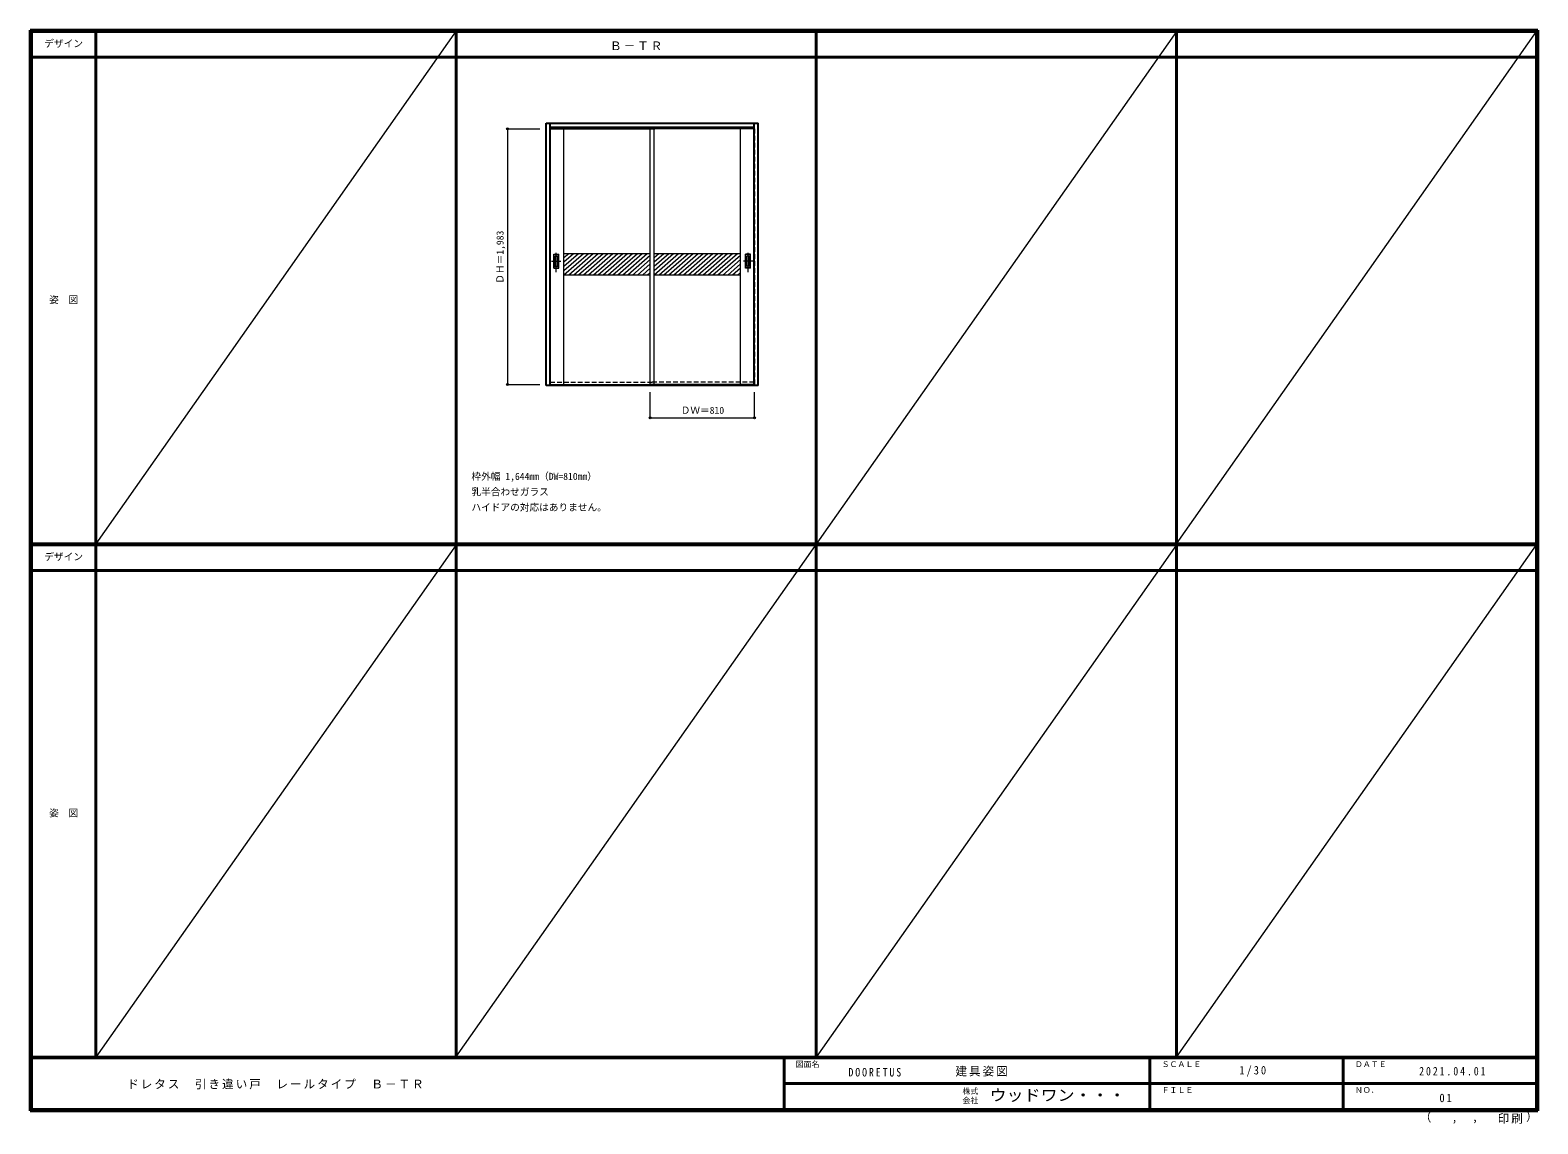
# Model space of a CAD drawing. Units: millimetres, scale not verified. Extents: x -6000 to 5700, y -4307 to 4175.
import ezdxf
from ezdxf.enums import TextEntityAlignment as Align

# ---------------------------------------------------------------- set-up
doc = ezdxf.new("R2010")
doc.units = ezdxf.units.MM
doc.header["$LTSCALE"] = 30
doc.header["$PDMODE"] = 32
doc.header["$PDSIZE"] = 15
doc.linetypes.add('CHAIN1', pattern=[8, 5, -1, 1, -1])
doc.linetypes.add('DASHED1', pattern=[1.8, 1.2, -0.6])
for name, color, linetype, lineweight in [('0-2_扉', 7, 'Continuous', 18), ('0-4_枠', 3, 'Continuous', 25), ('0-6_引手', 7, 'Continuous', 18), ('0-B_寸法', 7, 'Continuous', 9), ('0-C_ハッチ', 4, 'Continuous', 9), ('F-1_枠', 6, 'Continuous', 40), ('F-A_文字', 7, 'Continuous', 18)]:
    doc.layers.add(name, color=color, linetype=linetype, lineweight=lineweight)
doc.layers.add('0-A_文字', color=7, linetype='Continuous')
doc.styles.add('ＭＳ ゴシック', font='')
doc.styles.get('ＭＳ ゴシック').set_extended_font_data('MS Gothic')

msp = doc.modelspace()

# ---------------------------------------------------------------- linework, layer by layer
at = {"layer": '0-2_扉', "color": 4, "linetype": 'DASHED1', "lineweight": 9}
for p, q in [((-1968, 3409), (-1968, 1426)), ((-1965, 3409), (-1968, 3409)), ((-1966, 1426), (-1966, 3409)), ((-1188, 3409), (-1188, 3405)), ((-1188, 3409), (-1188, 3405)), ((-1158, 1426), (-1158, 3409)), ((-1158, 3409), (-1158, 3405)), ((-1158, 3409), (-1158, 3405)), ((-381, 3409), (-378, 3409)), ((-380, 1426), (-380, 3409)), ((-1968, 1426), (-1965, 1426))]:
    msp.add_line(p, q, dxfattribs=at)
at = {"layer": '0-2_扉'}
for p, q in [((-1965, 3409), (-1158, 3409)), ((-1858, 1426), (-1858, 3409)), ((-1188, 1426), (-1188, 3409)), ((-381, 3409), (-1188, 3409)), ((-1188, 1426), (-1188, 3409)), ((-1158, 1426), (-1158, 3409)), ((-1158, 1426), (-1158, 3409)), ((-488, 1426), (-488, 3409)), ((-1188, 2441), (-1858, 2441)), ((-488, 2441), (-1158, 2441)), ((-1188, 2276), (-1858, 2276)), ((-488, 2276), (-1158, 2276)), ((-1965, 1426), (-1158, 1426)), ((-381, 1426), (-1188, 1426))]:
    msp.add_line(p, q, dxfattribs=at)
at = {"layer": '0-2_扉', "linetype": 'DASHED1'}
for p, q in [((-1965, 1444), (-1158, 1444)), ((-381, 1444), (-1188, 1444))]:
    msp.add_line(p, q, dxfattribs=at)
at = {"layer": '0-2_扉', "color": 4, "linetype": 'DASHED1', "lineweight": 9}
msp.add_lwpolyline([(-378, 3409), (-378, 1426), (-381, 1426)], dxfattribs=at)
at = {"layer": '0-4_枠'}
for p, q in [((-1995, 1418), (-1995, 3453)), ((-1995, 3453), (-351, 3453)), ((-1965, 1418), (-1965, 3453)), ((-1965, 3423), (-381, 3423)), ((-381, 1426.54), (-381, 3453)), ((-351, 1418), (-351, 3453)), ((-1965, 1418), (-1995, 1418)), ((-381, 1421), (-1965, 1421)), ((-381, 1418), (-1965, 1418)), ((-381, 1426.2), (-381, 1426.54)), ((-381, 1418), (-381, 1426.2)), ((-351, 1418), (-381, 1418))]:
    msp.add_line(p, q, dxfattribs=at)
at = {"layer": '0-6_引手', "linetype": 'CHAIN1'}
for p, q in [((-1917, 2298.27), (-1917, 2469.12)), ((-429, 2298.27), (-429, 2469.12)), ((-1955.07, 2383.5), (-1882.56, 2383.5)), ((-390.93, 2383.5), (-463.44, 2383.5))]:
    msp.add_line(p, q, dxfattribs=at)
at = {"layer": '0-6_引手'}
for p, q in [((-1936, 2438.5), (-1898, 2438.5)), ((-1936, 2328.5), (-1936, 2438.5)), ((-1929.5, 2422.5), (-1904.5, 2422.5)), ((-1929.5, 2344.5), (-1929.5, 2422.5)), ((-1929.5, 2344.5), (-1904.5, 2344.5)), ((-1904.5, 2344.5), (-1904.5, 2422.5)), ((-1898, 2328.5), (-1898, 2438.5)), ((-410, 2438.5), (-448, 2438.5)), ((-448, 2328.5), (-448, 2438.5)), ((-416.5, 2422.5), (-441.5, 2422.5)), ((-441.5, 2344.5), (-441.5, 2422.5)), ((-416.5, 2344.5), (-441.5, 2344.5)), ((-416.5, 2344.5), (-416.5, 2422.5)), ((-410, 2328.5), (-410, 2438.5)), ((-1936, 2328.5), (-1898, 2328.5)), ((-410, 2328.5), (-448, 2328.5))]:
    msp.add_line(p, q, dxfattribs=at)
at = {"layer": '0-6_引手', "linetype": 'DASHED1'}
for p, q in [((-1901, 2332.5), (-1901, 2434.5)), ((-445, 2332.5), (-445, 2434.5)), ((-1933, 2332.5), (-1901, 2332.5)), ((-413, 2332.5), (-445, 2332.5))]:
    msp.add_line(p, q, dxfattribs=at)
for points in [[(-1933, 2332.5), (-1933, 2434.5), (-1901, 2434.5)], [(-413, 2332.5), (-413, 2434.5), (-445, 2434.5)]]:
    msp.add_lwpolyline(points, dxfattribs=at)
at = {"layer": '0-B_寸法', "color": 4}
for p, q in [((-2295, 3409), (-2045, 3409)), ((-2295, 3409), (-2295, 1426)), ((-2295, 1426), (-2045, 1426)), ((-1188, 1168), (-1188, 1368)), ((-378, 1168), (-378, 1368)), ((-1188, 1168), (-378, 1168))]:
    msp.add_line(p, q, dxfattribs=at)
at = {"layer": '0-B_寸法'}
for p in [(-2295, 3409), (-2295, 1426), (-1188, 1168), (-378, 1168)]:
    msp.add_point(p, dxfattribs=at)
at = {"layer": '0-C_ハッチ'}
for p, q in [((-1820.64, 2441), (-1858, 2408.46)), ((-1706.45, 2441), (-1858, 2309)), ((-1782.58, 2441), (-1858, 2375.31)), ((-1744.51, 2441), (-1858, 2342.16)), ((-1668.38, 2441), (-1857.83, 2276)), ((-1630.32, 2441), (-1819.76, 2276)), ((-1592.26, 2441), (-1781.7, 2276)), ((-1554.19, 2441), (-1743.64, 2276)), ((-1516.13, 2441), (-1705.57, 2276)), ((-1478.06, 2441), (-1667.51, 2276)), ((-1440, 2441), (-1629.44, 2276)), ((-1401.93, 2441), (-1591.38, 2276)), ((-1363.87, 2441), (-1553.31, 2276)), ((-1325.8, 2441), (-1515.25, 2276)), ((-1287.74, 2441), (-1477.18, 2276)), ((-1249.68, 2441), (-1439.12, 2276)), ((-1211.61, 2441), (-1401.06, 2276)), ((-1188, 2428.41), (-1362.99, 2276)), ((-1188, 2395.26), (-1324.93, 2276)), ((-1188, 2362.11), (-1286.86, 2276)), ((-1120.64, 2441), (-1158, 2408.46)), ((-1006.45, 2441), (-1158, 2309)), ((-1082.58, 2441), (-1158, 2375.31)), ((-1044.51, 2441), (-1158, 2342.16)), ((-968.38, 2441), (-1157.83, 2276)), ((-930.32, 2441), (-1119.76, 2276)), ((-892.26, 2441), (-1081.7, 2276)), ((-854.19, 2441), (-1043.64, 2276)), ((-816.13, 2441), (-1005.57, 2276)), ((-778.06, 2441), (-967.51, 2276)), ((-740, 2441), (-929.44, 2276)), ((-701.93, 2441), (-891.38, 2276)), ((-663.87, 2441), (-853.31, 2276)), ((-625.8, 2441), (-815.25, 2276)), ((-587.74, 2441), (-777.18, 2276)), ((-549.68, 2441), (-739.12, 2276)), ((-511.61, 2441), (-701.06, 2276)), ((-488, 2428.41), (-662.99, 2276)), ((-488, 2395.26), (-624.93, 2276)), ((-488, 2362.11), (-586.86, 2276)), ((-1188, 2328.95), (-1248.8, 2276)), ((-1188, 2295.8), (-1210.73, 2276)), ((-488, 2328.95), (-548.8, 2276)), ((-488, 2295.8), (-510.73, 2276))]:
    msp.add_line(p, q, dxfattribs=at)
at = {"layer": 'F-1_枠'}
for p, q in [((-6000, 4175), (5700, 4175)), ((-6000, 4175), (-6000, -4205)), ((-6000, 4170), (5700, 4170)), ((-6000, 4165), (5700, 4165)), ((-5995, 4175), (-5995, -4205)), ((-5990, 4175), (-5990, -4205)), ((-5490, 4175), (-5490, -3790)), ((-2695, -3790), (-2695, 4175)), ((100, -3790), (100, 4175)), ((2895, -3790), (2895, 4175)), ((5690, 4175), (5690, -4205)), ((5695, 4175), (5695, -4205)), ((5700, 4175), (5700, -4205)), ((-6000, 3965), (5700, 3965)), ((-6000, 190.5), (5700, 190.5)), ((-6000, 187.5), (5700, 187.5)), ((-6000, 184.5), (5700, 184.5)), ((-6000, -15.5), (5700, -15.5)), ((5700, -3790), (-6000, -3790)), ((5700, -3795), (-6000, -3795)), ((-150, -3795), (-150, -4195)), ((2690, -3795), (2690, -4195)), ((4190, -3795), (4190, -4195)), ((-150, -3995), (5690, -3995.01)), ((5700, -4195), (-6000, -4195)), ((5700, -4200), (-6000, -4200)), ((5700, -4205), (-6000, -4205))]:
    msp.add_line(p, q, dxfattribs=at)
at = {"layer": 'F-A_文字'}
for p, q in [((-2695, 4170), (-5490, 190.5)), ((2895, 4165), (-2699.22, -3790)), ((2895, 190.5), (5690, 4165)), ((-2695, 184.5), (-5490, -3790)), ((2895, 184.5), (100, -3790)), ((2895, -3790), (5690, 184.5))]:
    msp.add_line(p, q, dxfattribs=at)

# ---------------------------------------------------------------- texts
at = {"layer": '0-A_文字', "style": 'ＭＳ ゴシック'}
for s, p in [('乳半合わせガラス', (-2575, 550.5)), ('ハイドアの対応はありません。', (-2575, 430.5))]:
    msp.add_text(s, height=54.99, dxfattribs=at).set_placement(p, align=Align.BOTTOM_LEFT)
at = {"layer": '0-A_文字', "insert": (-1500, 4020), "char_height": 65.98, "attachment_point": 7, "style": 'ＭＳ ゴシック'}
msp.add_mtext('\\T1.17;Ｂ－ＴＲ', dxfattribs=at)
at = {"layer": '0-B_寸法', "style": 'ＭＳ ゴシック'}
msp.add_text('ＤＨ＝1,983', height=54.99, rotation=90, dxfattribs=at).set_placement((-2310, 2208.25), align=Align.BOTTOM_LEFT)
for s, p in [('ＤＷ＝810', (-951.75, 1183)), ('枠外幅 1,644mm（DW=810mm）', (-2575, 670.5))]:
    msp.add_text(s, height=54.99, dxfattribs=at).set_placement(p, align=Align.BOTTOM_LEFT)
at = {"layer": 'F-A_文字', "style": 'ＭＳ ゴシック'}
for s, height, p in [('デザイン', 54.99, (-5890, 4027.5)), ('姿\u3000図', 54.99, (-5852.5, 2040.25)), ('デザイン', 54.99, (-5890, 47)), ('姿\u3000図', 54.99, (-5852.5, -1940.25)), ('図面名', 43.99, (-60, -3880)), ('ＳＣＡＬＥ', 43.99, (2780, -3880)), ('ＤＡＴＥ', 43.99, (4280, -3880)), ('株式', 43.99, (1235, -4089)), ('ＦＩＬＥ', 43.99, (2780, -4080)), ('ＮＯ．', 43.99, (4280, -4080)), ('会社', 43.99, (1235, -4161)), ('（', 65.98, (4784.03, -4308.31)), ('）', 65.98, (5608.4, -4304.13)), (',', 65.98, (5031.28, -4308.31)), (',', 65.98, (5190.2, -4305.53))]:
    msp.add_text(s, height=height, dxfattribs=at).set_placement(p, align=Align.BOTTOM_LEFT)
at = {"layer": 'F-A_文字', "style": 'ＭＳ ゴシック', "width": 1.1}
msp.add_text('ウッドワン・・・', height=87.98, dxfattribs=at).set_placement((1445, -4155), align=Align.BOTTOM_LEFT)
at = {"layer": 'F-A_文字', "char_height": 65.98, "attachment_point": 7, "style": 'ＭＳ ゴシック'}
for s, insert in [('\\T1.17;建具姿図', (1180.42, -3940)), ('\\T1.38;\\W0.9;1/30', (3383.75, -3940)), ('\\T1.17;ドレタス\u3000引き違い戸\u3000レールタイプ\u3000Ｂ－ＴＲ', (-5247.55, -4040)), ('\\T1.39;\\W0.85;DOORETUS', (350, -3940.79)), ('\\T1.39;\\W0.85;2021.04.01', (4778.75, -3932.5)), ('\\T1.36;\\W0.9;01', (4936.25, -4140)), ('\\T1.17;印刷', (5388.15, -4306.92))]:
    msp.add_mtext(s, dxfattribs=dict(at, insert=insert))

doc.saveas('drawing.dxf')
